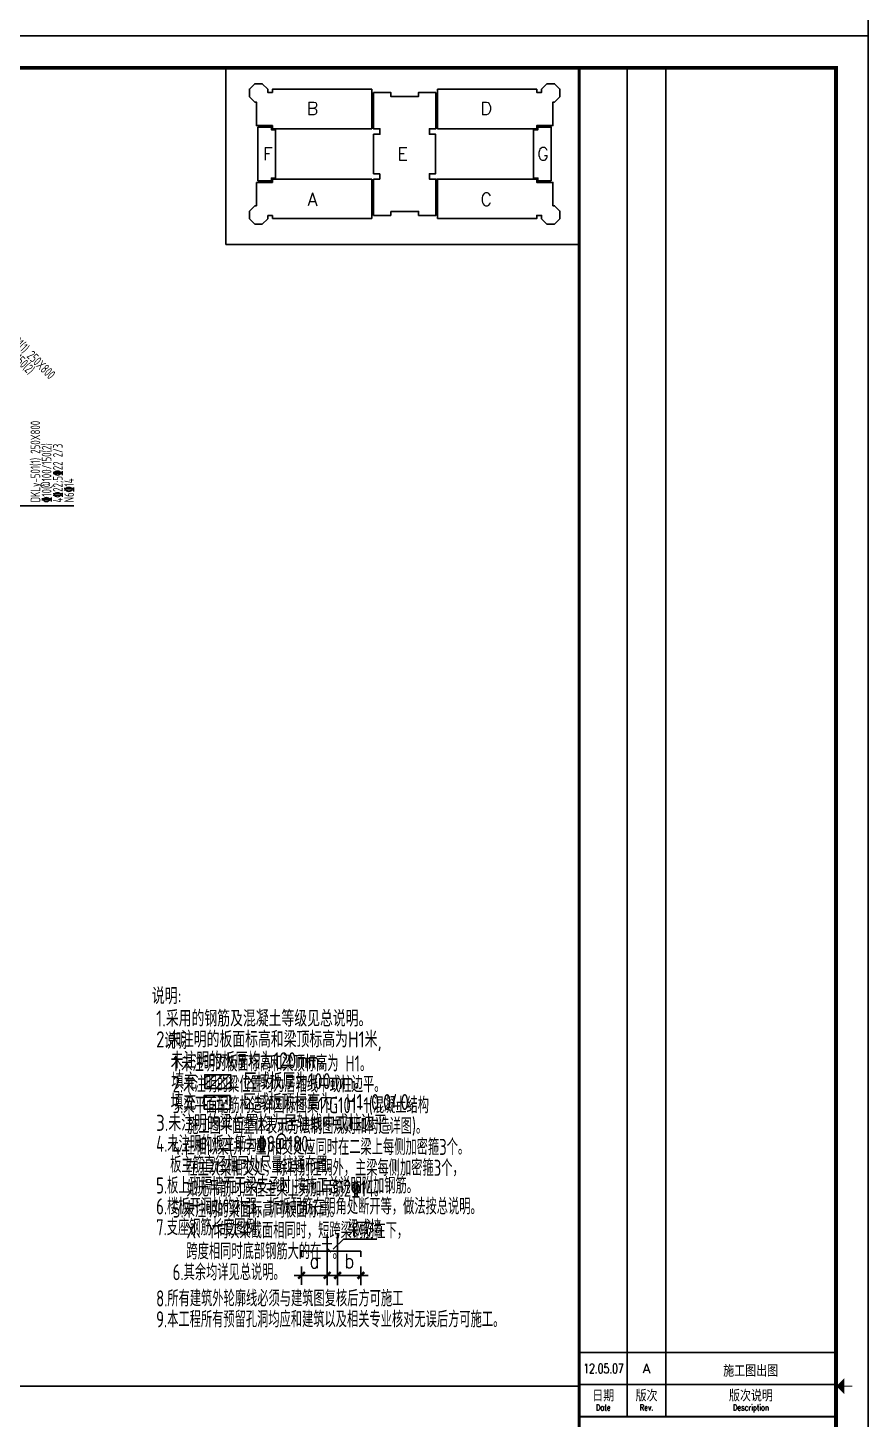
# Model space of a CAD drawing. Header units: millimetres. Extents: x 2998490 to 15040601, y 444546 to 7822218.
# Drawn here: x 14934726 to 14960895, y 7526786 to 7570109 of the extents above; entities that cross this region are included whole.
import ezdxf
from ezdxf.enums import TextEntityAlignment as Align

# ---------------------------------------------------------------- set-up
doc = ezdxf.new("R2010")
doc.units = ezdxf.units.MM
doc.header["$LTSCALE"] = 2000
for name, color, linetype in [('3-ban', 84, 'Continuous'), ('3-liang-rein-Y', 130, 'Continuous'), ('3-liang-R截面-X', 50, 'Continuous'), ('3-liang-R截面-Y', 70, 'Continuous'), ('图框', 7, 'Continuous')]:
    doc.layers.add(name, color=color, linetype=linetype)
doc.styles.add('DIM_FONT', font='SIMPLEX', dxfattribs={"width": 0.8, "bigfont": 'HZTXT'})
doc.styles.add('TKZ1_tjhts.shx', font='tjromant.shx', dxfattribs={"bigfont": 'tjhts.shx'})
doc.styles.add('TKZ2_tjkts.shx', font='tjromant.shx', dxfattribs={"bigfont": 'tjkts.shx'})
doc.styles.add('TSSD_Rein', font='Tssdeng.shx', dxfattribs={"width": 0.7, "bigfont": 'hztxt.shx'})
doc.dimstyles.new('AXIS150', dxfattribs={"dimscale": 1.5, "dimtxt": 300, "dimasz": 1, "dimexe": 200, "dimexo": 200, "dimgap": 150, "dimtad": 1, "dimdec": 0, "dimzin": 0, "dimdsep": 46, "dimtxsty": 'DIM_FONT', "dimblk1": '_DIMX', "dimblk2": '_DIMX', "dimsah": 1, "dimcen": 0.09, "dimclrt": 7, "dimadec": 0, "dimazin": 0, "dimtfac": 1, "dimtdec": 0, "dimtix": 1, "dimtmove": 2, "dimatfit": 3, "dimfxl": 0, "dimtolj": 1, "dimtzin": 0, "dimarcsym": 0})

# ---------------------------------------------------------------- blocks, each defined once
blk = doc.blocks.new('TJAD_TK_A0')
at = {"layer": '图框'}
for p, q in [((2162, 399.3), (973, 399.3)), ((2162, -441.7), (2162, 399.3)), ((2087, 389.3), (2087, -30.7)), ((2099, 389.3), (2099, -30.7)), ((2072, -10.7), (2152, -10.7)), ((2072, -20.7), (2152, -20.7)), ((2072, -30.7), (2152, -30.7)), ((973, -441.7), (2162, -441.7))]:
    blk.add_line(p, q, dxfattribs=at)
at = {"layer": '图框', "const_width": 1.2}
blk.add_lwpolyline([(2152, -431.7), (2152, 389.3), (998, 389.3), (998, -431.7)], close=True, dxfattribs=at)
at = {"layer": '图框'}
for points, const_width in [([(2072, 389.3), (2072, -431.7)], 1), ([(2154.61, -21.2), (2157.11, -21.2)], 0.3), ([(2072, -30.7), (2152, -30.7)], 0.6)]:
    blk.add_lwpolyline(points, dxfattribs=dict(at, const_width=const_width))
blk.add_solid([(2154.61, -23.7), (2154.61, -18.7), (2152.11, -21.2)], dxfattribs=at)
at = {"layer": '图框', "style": 'TKZ2_tjkts.shx'}
for s, p in [('日期', (2079.5, -24.16)), ('版次', (2093, -24.16)), ('版次说明', (2125.5, -24.16))]:
    blk.add_text(s, height=3.6, dxfattribs=at).set_placement(p, align=Align.MIDDLE_CENTER)
at = {"layer": '图框', "style": 'TKZ2_tjkts.shx', "width": 0.8}
for s, p in [('Date', (2079.5, -27.86)), ('Rev.', (2093, -27.86)), ('Description', (2125.5, -27.86))]:
    blk.add_text(s, height=1.8, dxfattribs=at).set_placement(p, align=Align.MIDDLE_CENTER)
blk = doc.blocks.new('_DIMX')
blk.add_line((-150, 0), (150, 0))
at = {"const_width": 50}
blk.add_lwpolyline([(-70, -70), (70, 70)], dxfattribs=at)
blk = doc.blocks.new('*D976')
at = {"layer": '3-ban', "color": 0, "lineweight": -2}
for p, q in [((14943247, 7531544), (14943247, 7530964)), ((14943249, 7531264), (14944046, 7531263)), ((14944048, 7531544), (14944048, 7530963))]:
    blk.add_line(p, q, dxfattribs=at)
at = {"layer": 'Defpoints', "color": 0}
for p in [(14943247, 7531844), (14944048, 7531844), (14944048, 7531263)]:
    blk.add_point(p, dxfattribs=at)
at = {"layer": '3-ban', "color": 0, "lineweight": -2, "xscale": 1.5, "yscale": 1.5, "zscale": 1.5}
for p, rotation in [((14943247, 7531264), 179.9941877224498), ((14944048, 7531263), 359.9941877224499)]:
    blk.add_blockref('_DIMX', p, dxfattribs=dict(at, rotation=rotation))
at = {"layer": '3-ban', "color": 7, "insert": (14943648, 7531714), "char_height": 450, "attachment_point": 5, "rotation": 359.9942, "style": 'DIM_FONT'}
blk.add_mtext('\\A1;a', dxfattribs=at)
blk = doc.blocks.new('*D977')
at = {"layer": '3-ban', "color": 0, "lineweight": -2}
for p, q in [((14944372, 7531544), (14944372, 7530963)), ((14944374, 7531263), (14945098, 7531263)), ((14945100, 7531543), (14945100, 7530963))]:
    blk.add_line(p, q, dxfattribs=at)
at = {"layer": 'Defpoints', "color": 0}
for p in [(14944372, 7531844), (14945100, 7531843), (14945100, 7531263)]:
    blk.add_point(p, dxfattribs=at)
at = {"layer": '3-ban', "color": 0, "lineweight": -2, "xscale": 1.5, "yscale": 1.5, "zscale": 1.5}
for p, rotation in [((14944372, 7531263), 179.9941877224498), ((14945100, 7531263), 359.9941877224499)]:
    blk.add_blockref('_DIMX', p, dxfattribs=dict(at, rotation=rotation))
at = {"layer": '3-ban', "color": 7, "insert": (14944736, 7531713), "char_height": 450, "attachment_point": 5, "rotation": 359.9942, "style": 'DIM_FONT'}
blk.add_mtext('\\A1;b', dxfattribs=at)

msp = doc.modelspace()

# ---------------------------------------------------------------- hatches: boundary and pattern name
at = {"layer": '3-ban'}
h = msp.add_hatch(dxfattribs=at)
h.set_pattern_fill('ANSI31', color=256, scale=50, style=0)
h.set_pattern_definition([(45, (11999348.55, 6719903.53), (-112.2532015, 112.2532015), [])])
h.paths.add_polyline_path([(14940234.4, 7537510.8), (14940234.4, 7537085.3), (14941044.9, 7537085.3), (14941044.9, 7537510.8)])
h = msp.add_hatch(dxfattribs=at)
h.set_pattern_fill('CROSS', color=256, scale=20, style=0)
h.set_pattern_definition([(0, (718899.6, -132073.58), (127, 127), [63.5, -190.5]), (90, (718931.35, -132105.33), (-127, 127), [63.5, -190.5])])
h.paths.add_polyline_path([(14940214.1, 7536435.3), (14941024.6, 7536435.3), (14941024.6, 7536860.8), (14940214.1, 7536860.8)])

# ---------------------------------------------------------------- linework, layer by layer
for p, q in [((14944047.6, 7531418.2), (14944047.7, 7532539.4)), ((14944372.3, 7531418.2), (14944372.5, 7532539.4)), ((14944234.5, 7532079.8), (14944554.6, 7532390.7)), ((14944554.6, 7532390.7), (14945595.9, 7532390.6))]:
    msp.add_line(p, q, dxfattribs=at)
at = {"layer": '3-ban', "color": 1, "ltscale": 0.5}
for p, q in [((14943251.3, 7531835.8), (14943251.3, 7532014.1)), ((14943251.3, 7532014.1), (14945097.9, 7532014.1)), ((14945097.9, 7532014.1), (14945097.9, 7531841.5))]:
    msp.add_line(p, q, dxfattribs=at)
at = {"layer": '3-ban', "elevation": 7597.5}
for points in [[(14940234.4, 7537085.3), (14941044.9, 7537085.3), (14941044.9, 7537510.8), (14940234.4, 7537510.8)], [(14940214.1, 7536435.3), (14941024.6, 7536435.3), (14941024.6, 7536860.8), (14940214.1, 7536860.8)]]:
    msp.add_lwpolyline(points, close=True, dxfattribs=at)
at = {"layer": '3-liang-R截面-Y'}
msp.add_line((14936153.3, 7555226.5), (14934197.2, 7555226.5), dxfattribs=at)
at = {"layer": '图框'}
for p, q in [((14945438.2, 7568197.5), (14945438.2, 7566967.5)), ((14947481.3, 7568197.5), (14947481.3, 7566967.5)), ((14945494.8, 7566182.5), (14945494.8, 7565567.5)), ((14945494.8, 7565567.5), (14945689.8, 7565567.5)), ((14945689.8, 7565567.5), (14945689.8, 7565397.5)), ((14942344.8, 7565297.5), (14941844.8, 7565297.5)), ((14941844.8, 7565297.5), (14941844.8, 7564567.5)), ((14942344.8, 7565397.5), (14942344.8, 7565297.5)), ((14945438.2, 7565397.5), (14942344.8, 7565397.5)), ((14945438.2, 7565397.5), (14945438.2, 7564167.5)), ((14945689.8, 7565397.5), (14945487.3, 7565397.5)), ((14945487.3, 7565397.5), (14945487.3, 7564267.5)), ((14941791.6, 7564567.5), (14941624.7, 7564400.6)), ((14941844.8, 7564567.5), (14941791.6, 7564567.5)), ((14941624.7, 7564400.6), (14941624.7, 7564164.5)), ((14941624.7, 7564164.5), (14941791.7, 7563997.5)), ((14942027.8, 7563997.5), (14942194.8, 7564164.5)), ((14942194.8, 7564164.5), (14942194.8, 7564267.5)), ((14942194.8, 7564267.5), (14942344.8, 7564267.5)), ((14942344.8, 7564267.5), (14942344.8, 7564167.5)), ((14942344.8, 7564167.5), (14945438.2, 7564167.5)), ((14945487.3, 7564267.5), (14946024.8, 7564267.5)), ((14946024.8, 7564267.5), (14946024.8, 7564392.5)), ((14946024.8, 7564392.5), (14946459.8, 7564392.5)), ((14941791.7, 7563997.5), (14942027.8, 7563997.5)), ((14844494.6, 7527813.6), (14951894.6, 7527813.6))]:
    msp.add_line(p, q, dxfattribs=at)
for points in [[(14940894.6, 7568863.6), (14940894.6, 7563363.6), (14951894.6, 7563363.6)], [(14945438.2, 7566967.5), (14942344.8, 7566967.5), (14942344.8, 7567067.5), (14941844.8, 7567067.5), (14941844.8, 7567797.5), (14941791.6, 7567797.5), (14941624.7, 7567964.4), (14941624.7, 7568200.5), (14941791.7, 7568367.5), (14942027.8, 7568367.5), (14942194.8, 7568200.5), (14942194.8, 7568097.5), (14942344.8, 7568097.5), (14942344.8, 7568197.5), (14945438.2, 7568197.5)], [(14945494.8, 7566182.5), (14945494.8, 7566797.5), (14945689.8, 7566797.5), (14945689.8, 7566967.5), (14945487.3, 7566967.5), (14945487.3, 7568097.5)], [(14945487.3, 7568097.5), (14946024.8, 7568097.5), (14946024.8, 7567972.5), (14946459.8, 7567972.5)], [(14947432.3, 7568097.5), (14946894.8, 7568097.5), (14946894.8, 7567972.5), (14946459.8, 7567972.5)], [(14947424.8, 7566182.5), (14947424.8, 7566797.5), (14947229.8, 7566797.5), (14947229.8, 7566967.5), (14947432.3, 7566967.5), (14947432.3, 7568097.5)], [(14947481.3, 7566967.5), (14950574.8, 7566967.5), (14950574.8, 7567067.5), (14951074.8, 7567067.5), (14951074.8, 7567797.5), (14951127.9, 7567797.5), (14951294.8, 7567964.4), (14951294.8, 7568200.5), (14951127.8, 7568367.5), (14950891.7, 7568367.5), (14950724.7, 7568200.5), (14950724.7, 7568097.5), (14950574.8, 7568097.5), (14950574.8, 7568197.5), (14947481.3, 7568197.5)], [(14947424.8, 7566182.5), (14947424.8, 7565567.5), (14947229.8, 7565567.5), (14947229.8, 7565397.5), (14947432.3, 7565397.5), (14947432.3, 7564267.5), (14946894.8, 7564267.5), (14946894.8, 7564392.5), (14946459.8, 7564392.5)], [(14947481.3, 7564167.5), (14947481.3, 7565397.5), (14950574.8, 7565397.5), (14950574.8, 7565297.5), (14951074.8, 7565297.5), (14951074.8, 7564567.5), (14951127.9, 7564567.5), (14951294.8, 7564400.6), (14951294.8, 7564164.5), (14951127.8, 7563997.5), (14950891.7, 7563997.5), (14950724.7, 7564164.5), (14950724.7, 7564267.5), (14950574.8, 7564267.5), (14950574.8, 7564167.5), (14947481.3, 7564167.5)]]:
    msp.add_lwpolyline(points, dxfattribs=at)
for points in [[(14941893.2, 7565346.4), (14942308.7, 7565346.4), (14942308.7, 7565429.6), (14942443.2, 7565429.6), (14942443.2, 7566935.4), (14942308.7, 7566935.4), (14942308.7, 7567018.6), (14941893.2, 7567018.6)], [(14951026.3, 7565346.4), (14950610.9, 7565346.4), (14950610.9, 7565429.6), (14950476.3, 7565429.6), (14950476.3, 7566935.4), (14950610.9, 7566935.4), (14950610.9, 7567018.6), (14951026.3, 7567018.6)]]:
    msp.add_lwpolyline(points, close=True, dxfattribs=at)

# ---------------------------------------------------------------- block references
at = {"layer": '图框', "xscale": 100, "yscale": 100, "zscale": 100}
for p in [(14744694.6, 7614033.9), (14744694.6, 7529933.9)]:
    msp.add_blockref('TJAD_TK_A0', p, dxfattribs=at)

# ---------------------------------------------------------------- texts
at = {"layer": '3-ban', "color": 2, "style": 'TSSD_Rein', "width": 0.8}
msp.add_text('说明:', height=500, rotation=359.99419, dxfattribs=at).set_placement((14938589.8, 7539711.8))
at = {"layer": '3-ban', "style": 'TSSD_Rein'}
for s, width, p in [('1.采用的钢筋及混凝土等级见总说明。', 0.8, (14938720.6, 7539011.7)), ('2.未注明的板面标高和梁顶标高为H1米,', 0.8, (14938720.6, 7538361.7)), ('未注明的板厚均为120mm。', 0.8, (14939172.2, 7537711.7)), ('填充      区域板厚为100mm。', 0.8, (14939192.5, 7537061.7)), ('填充      区域板顶标高为：H1-0.040。', 0.8, (14939172.2, 7536411.7)), ('3.未注明的粱位置均为居轴线中或柱边平。', 0.8, (14938720.6, 7535761.7)), ('4.未注明的板主筋为%%1328@180。', 0.7, (14938720.6, 7535111.7)), ('板主筋直径相同处尽量拉通布置。', 0.7, (14939158, 7534461.7)), ('5.板上砌隔墙而无梁支承时,按施工总说明附加钢筋。', 0.7, (14938720.6, 7533811.7)), ('6.楼板开洞处的补强、折板配筋在阴角处断开等，做法按总说明。', 0.7, (14938720.6, 7533161.7)), ('7.支座钢筋长度图例：', 0.7, (14938720.6, 7532511.7)), ('梁或墙', 0.7, (14944693, 7532482.3)), ('8.所有建筑外轮廓线必须与建筑图复核后方可施工', 0.7, (14938720.6, 7530295.9)), ('9.本工程所有预留孔洞均应和建筑以及相关专业核对无误后方可施工。', 0.7, (14938720.6, 7529645.9))]:
    msp.add_text(s, height=500, rotation=359.99419, dxfattribs=dict(at, width=width)).set_placement(p)
at = {"layer": '3-liang-rein-Y', "style": 'TSSD_Rein', "width": 0.7}
for s, rotation, p in [('%%13210@100/150(2)', 315, (14933450.5, 7560596.1)), ('%%13210@100/150(2)', 90, (14935460.6, 7555330.7)), ('4%%13222;5%%13222 2/3', 90, (14935810.6, 7555330.7)), ('N6%%13214', 90, (14936160.6, 7555330.7))]:
    msp.add_text(s, height=300, rotation=rotation, dxfattribs=at).set_placement(p)
at = {"layer": '3-liang-R截面-X', "color": 2, "style": 'TSSD_Rein', "width": 0.7}
msp.add_text('说明:', height=500, rotation=359.99419, dxfattribs=at).set_placement((14938980.5, 7538313.1))
at = {"layer": '3-liang-R截面-X', "style": 'TSSD_Rein', "width": 0.7}
for s, p in [('1.未注明的板面标高和梁顶标高为 H1。', (14939236.2, 7537613.1)), ('2.未注明的粱位置均为居轴线中或柱边平。', (14939236.2, 7536963.1)), ('3.梁平面配筋构造详国标图集11G101-1(混凝土结构', (14939236.2, 7536313.1)), ('施工图平面整体表示方法制图规则和构造详图)。', (14939687.7, 7535663.1)), ('4.在相似梁(井字量)相交处应同时在二梁上每侧加密箍3个。', (14939236.2, 7535013.1)), ('在主次梁相交处，除特别注明外，主梁每侧加密箍3个，', (14939665, 7534363.1)), ('如无吊筋时应在主梁上另加吊筋2%%13214。', (14939665, 7533713.1)), ('5.未注明的梁面标高同板面标高。', (14939236.2, 7533063.1)), ('X、Y向次梁截面相同时，短跨梁钢筋在下，', (14939665, 7532413.1)), ('跨度相同时底部钢筋大的在下。', (14939665, 7531763.1)), ('6.其余均详见总说明。', (14939236.2, 7531113.1))]:
    msp.add_text(s, height=500, rotation=359.99419, dxfattribs=at).set_placement(p)
at = {"layer": '3-liang-R截面-Y', "style": 'TSSD_Rein', "width": 0.7}
for s, rotation, p in [('DKL-501(1) 250X800', 315, (14933698, 7560843.5)), ('DKLy-501(1) 250X800', 90, (14935110.7, 7555330.7))]:
    msp.add_text(s, height=300, rotation=rotation, dxfattribs=at).set_placement(p)
at = {"layer": '图框', "style": 'TKZ1_tjhts.shx'}
for s, height, p in [('B', 400, (14943588.6, 7567599)), ('D', 400, (14949000.3, 7567599)), ('F', 400, (14942198.2, 7566183.1)), ('E', 400, (14946398.1, 7566183.1)), ('G', 400, (14950768.3, 7566183.1)), ('A', 400, (14943588.6, 7564770.5)), ('C', 400, (14949000.3, 7564770.5)), ('A', 300, (14953994.6, 7528363.6)), ('施工图出图', 360, (14957234.1, 7528290.3))]:
    msp.add_text(s, height=height, dxfattribs=at).set_placement(p, align=Align.MIDDLE_CENTER)
at = {"layer": '图框', "style": 'TKZ1_tjhts.shx', "width": 0.7}
msp.add_text('12.05.07', height=300, dxfattribs=at).set_placement((14952652.4, 7528363.6), align=Align.MIDDLE_CENTER)

# ---------------------------------------------------------------- dimensions: what is measured, and where the dimension line sits
at = {"layer": '3-ban'}
for base, p1, p2, text, picture, middle in [((14944047.5, 7531263.5), (14943247.5, 7531843.6), (14944047.6, 7531843.6), 'a', '*D976', (14943647.5, 7531713.5)), ((14945099.8, 7531263.4), (14944372.4, 7531843.5), (14945099.9, 7531843.5), 'b', '*D977', (14944736.1, 7531713.4))]:
    dim = msp.add_linear_dim(base=base, p1=p1, p2=p2, angle=359.99419, text=text, dimstyle='AXIS150', dxfattribs=at)
    dim.commit()
    dim.dimension.update_dxf_attribs({"geometry": picture, "text_midpoint": middle})

doc.saveas('drawing.dxf')
